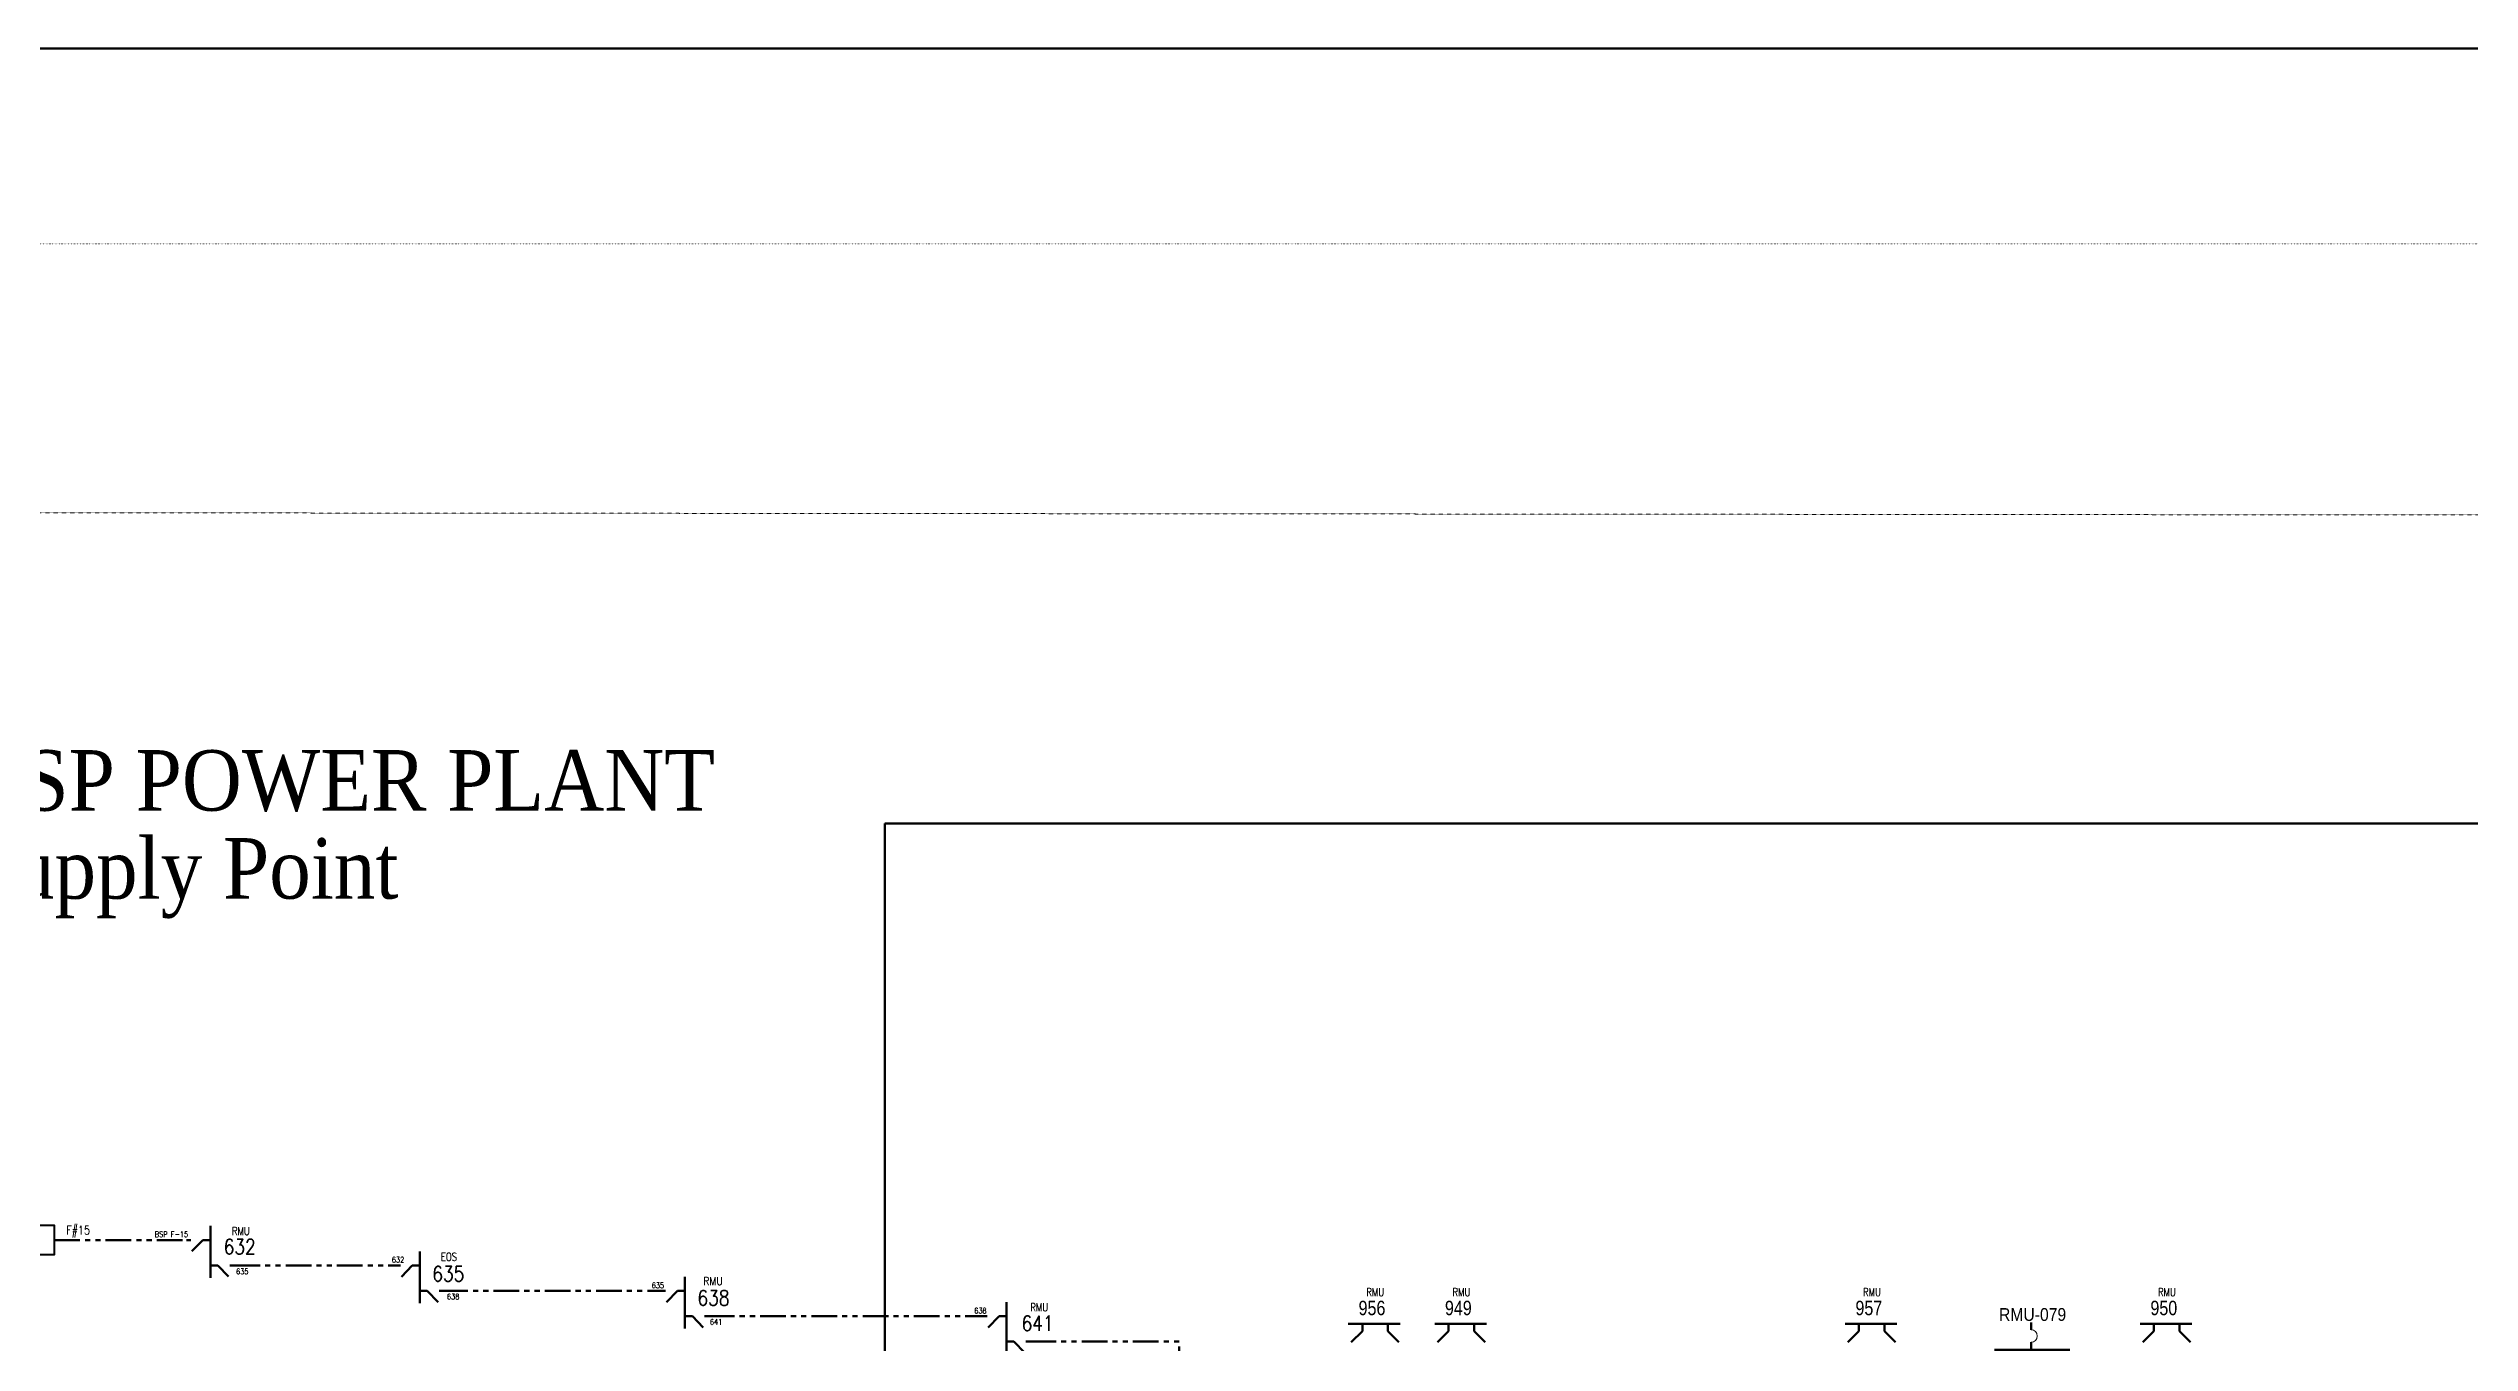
# Model space of a CAD drawing. Header units: metres. Extents: x 65984 to 144644, y -19036 to 23726.
# Drawn here: x 129252 to 130763, y 22027 to 22835 of the extents above; entities that cross this region are included whole.
import ezdxf
from ezdxf.enums import TextEntityAlignment as Align

# ---------------------------------------------------------------- set-up
doc = ezdxf.new("R2010")
doc.units = ezdxf.units.M
doc.header["$MEASUREMENT"] = 0
for name, pattern in [('( Phantom )', [2.5, 1.25, -0.25, 0.25, -0.25, 0.25, -0.25]), ('DGN Style 1', [0.6, 0, -0.6]), ('DGN Style 3', [0.013877, 0, -0.013877])]:
    doc.linetypes.add(name, pattern=pattern)
doc.layers.get('0').update_dxf_attribs({"color": 95, "lineweight": 40})
for name, color, linetype, lineweight in [('d_eos', 111, 'Continuous', 40), ('d_eos no', 121, 'Continuous', 40), ('d_grid line', 7, 'DGN Style 1', 0), ('d_ug cable', 95, 'Continuous', 40), ('GRID STATION  04', 7, 'Continuous', 40), ('Level 37', 7, 'Continuous', 0), ('O H MAIN FEEDER', 4, 'Continuous', 100)]:
    doc.layers.add(name, color=color, linetype=linetype, lineweight=lineweight)
doc.styles.get("Standard").update_dxf_attribs({"font": 'txt.shx'})
doc.styles.add('Style-Arial', font='arial.ttf')
doc.styles.add('Style-msdefault', font='msdefault.shx')
doc.styles.add('Style-simplex', font='simplex.shx')
doc.styles.add('Style-STANDARD', font='STANDARD.shx')

# ---------------------------------------------------------------- blocks, each defined once
blk = doc.blocks.new('*U819')
at = {"layer": 'd_eos', "color": 7, "linetype": 'Continuous', "lineweight": 211, "ltscale": 0.638341}
for p, q in [((0, -16.2), (0, 16.2)), ((-12.1, 7.4), (-14.9, 7.4)), ((-4.7, 7.4), (-11.5, 0.4)), ((0, 7.4), (-4.7, 7.4)), ((0, -8.4), (4.6, -8.4)), ((4.6, -8.4), (11.4, -15.4)), ((12.1, -8.4), (14.9, -8.4))]:
    blk.add_line(p, q, dxfattribs=at)
blk = doc.blocks.new('*U3877')
at = {"layer": 'd_eos', "color": 7, "linetype": 'Continuous', "lineweight": 211, "ltscale": 0.638341}
for p, q in [((-0.7, 16), (-0.7, 11.3)), ((-0.7, 3.6), (-0.7, -1.1)), ((-23.6, -1.1), (23.6, -1.1)), ((-18, -1.1), (-18, -5.7)), ((-18, -5.7), (-11, -12.5)), ((-18, -13.2), (-18, -16)), ((-0.7, -1.1), (-0.7, -5.7)), ((-0.7, -5.7), (6.3, -12.5)), ((-0.7, -13.2), (-0.7, -16)), ((14.9, -1.1), (14.9, -5.7)), ((14.9, -5.7), (21.9, -12.5)), ((14.9, -13.2), (14.9, -16))]:
    blk.add_line(p, q, dxfattribs=at)
at = {"layer": 'd_ug cable', "color": 2, "linetype": 'Continuous', "lineweight": 0}
blk.add_arc((-0.7, 7.5), 3.88, 270, 90, dxfattribs=at)

msp = doc.modelspace()

# ---------------------------------------------------------------- linework, layer by layer
at = {"color": 251, "linetype": '( Phantom )', "lineweight": 70, "ltscale": 12.802868}
for p, q in [((129256, 22091.3), (129338.5, 22091.3)), ((129368.4, 22075.4), (129469.6, 22075.4)), ((129498.1, 22059.6), (129635.2, 22059.6)), ((129664.5, 22043.7), (129836.6, 22043.7))]:
    msp.add_line(p, q, dxfattribs=at)
at = {"color": 251, "linetype": '( Phantom )', "lineweight": 70, "ltscale": 12.802868, "flags": 128}
msp.add_lwpolyline([(129865.2, 22027.9), (129958.1, 22027.9), (129958.1, 21159.7), (130224.3, 21159.7), (130224.3, 20994.6)], dxfattribs=at)
at = {"layer": 'd_eos', "color": 7, "linetype": 'Continuous', "lineweight": 211, "ltscale": 0.638341}
for p, q in [((130096, 22039.1), (130063.6, 22039.1)), ((130072.4, 22034.4), (130065.4, 22027.6)), ((130072.4, 22039.1), (130072.4, 22034.4)), ((130088.2, 22039.1), (130088.2, 22034.4)), ((130088.2, 22034.4), (130095.2, 22027.6)), ((130149.8, 22039.1), (130117.5, 22039.1)), ((130126.2, 22034.4), (130119.2, 22027.6)), ((130126.2, 22039.1), (130126.2, 22034.4)), ((130142.1, 22039.1), (130142.1, 22034.4)), ((130142.1, 22034.4), (130149.1, 22027.6)), ((130405.9, 22039.1), (130373.6, 22039.1)), ((130382.3, 22034.4), (130375.3, 22027.6)), ((130382.3, 22039.1), (130382.3, 22034.4)), ((130398.2, 22039.1), (130398.2, 22034.4)), ((130398.2, 22034.4), (130405.2, 22027.6)), ((130590, 22039.1), (130557.7, 22039.1)), ((130566.4, 22034.4), (130559.4, 22027.6)), ((130566.4, 22039.1), (130566.4, 22034.4)), ((130582.3, 22039.1), (130582.3, 22034.4)), ((130582.3, 22034.4), (130589.3, 22027.6))]:
    msp.add_line(p, q, dxfattribs=at)
at = {"layer": 'd_grid line', "color": 7, "linetype": 'DGN Style 1', "lineweight": 0, "flags": 128}
msp.add_lwpolyline([(133459.3, 19332.1), (133459.3, 22713), (107396.8, 22713), (107396.8, 19332.1)], close=True, dxfattribs=at)
at = {"layer": 'd_ug cable', "color": 1, "linetype": 'DGN Style 3', "lineweight": 0}
msp.add_line((107935.2, 22564.4), (133669.6, 22541.1), dxfattribs=at)
at = {"layer": 'GRID STATION  04', "color": 251, "linetype": 'Continuous', "lineweight": 40, "ltscale": 0.588932, "flags": 128}
msp.add_lwpolyline([(129237.7, 22100.5), (129256, 22100.5), (129256, 22082.1), (129237.7, 22082.1)], close=True, dxfattribs=at)
at = {"layer": 'O H MAIN FEEDER', "color": 5, "lineweight": 211, "ltscale": 0.426762}
msp.add_line((129774.4, 22351.2), (129774.4, 21136.1), dxfattribs=at)
at = {"layer": 'O H MAIN FEEDER', "color": 140, "lineweight": 211, "ltscale": 0.498271, "flags": 128}
msp.add_lwpolyline([(106943.9, 22834.8), (144644.1, 22834.8), (144644.1, 19389.5), (106943.9, 19389.5)], close=True, dxfattribs=at)
at = {"layer": 'O H MAIN FEEDER', "color": 5, "lineweight": 211, "ltscale": 30, "flags": 128}
msp.add_lwpolyline([(111246, 19990), (113139.2, 19990), (113139.2, 19808), (133226.2, 19808), (133226.2, 22351.2), (129774.4, 22351.2)], dxfattribs=at)

# ---------------------------------------------------------------- block references
at = {"layer": 'd_eos', "color": 7, "linetype": 'Continuous', "lineweight": 211, "ltscale": 0.638341}
for name, p in [('*U819', (129353.4, 22083.9)), ('*U819', (129484.1, 22068)), ('*U819', (129649.6, 22052.2)), ('*U819', (129850.3, 22036.3)), ('*U3877', (130490.4, 22023.9))]:
    msp.add_blockref(name, p, dxfattribs=at)

# ---------------------------------------------------------------- texts
at = {"layer": 'd_eos no', "color": 7, "linetype": 'Continuous', "lineweight": 140, "style": 'Style-msdefault', "width": 0.833333}
for s, p in [('956', (130070, 22044.4)), ('949', (130123.9, 22044.4)), ('957', (130380.1, 22044.4)), ('950', (130564.2, 22044.4))]:
    msp.add_text(s, height=9, dxfattribs=at).set_placement(p)
at = {"layer": 'd_eos no', "color": 7, "linetype": 'Continuous', "lineweight": 140, "ltscale": 0.864368, "style": 'Style-Arial', "width": 0.88}
msp.add_text('RMU-079', height=7.97, dxfattribs=at).set_placement((130469.7, 22048.8), align=Align.TOP_LEFT)
at = {"layer": 'GRID STATION  04', "color": 251, "linetype": 'Continuous', "lineweight": 40, "style": 'Style-STANDARD', "width": 0.866667}
msp.add_text('F#15', height=5.51, dxfattribs=at).set_placement((129270.9, 22097.5), align=Align.MIDDLE_CENTER)
at = {"layer": 'Level 37', "color": 7, "linetype": 'Continuous', "lineweight": 53}
for s, height, style, width, p in [('BSP F-15', 3.49, 'Style-STANDARD', 0.909091, (129329.1, 22094.9)), ('RMU', 4.99, 'Style-STANDARD', 0.854701, (129372.4, 22096.9)), ('632', 3.49, 'Style-STANDARD', 0.909091, (129470.5, 22079)), ('EOS', 4.99, 'Style-STANDARD', 0.854701, (129502.3, 22080.8)), ('635', 3.49, 'Style-STANDARD', 0.909091, (129373.3, 22071.7)), ('635', 3.49, 'Style-STANDARD', 0.909091, (129632.7, 22063)), ('RMU', 4.99, 'Style-simplex', 0.854701, (129667.1, 22065.7)), ('638', 3.49, 'Style-STANDARD', 0.909091, (129504.9, 22056)), ('638', 3.49, 'Style-STANDARD', 0.909091, (129834, 22047.2)), ('RMU', 4.99, 'Style-STANDARD', 0.854701, (129870.7, 22049.3)), ('RMU', 4.99, 'Style-STANDARD', 0.854701, (130080.4, 22058.8)), ('RMU', 4.99, 'Style-STANDARD', 0.854701, (130134.2, 22058.8)), ('RMU', 4.99, 'Style-STANDARD', 0.854701, (130390.4, 22058.8)), ('RMU', 4.99, 'Style-STANDARD', 0.854701, (130574.5, 22058.8)), ('641', 3.49, 'Style-STANDARD', 0.909091, (129669, 22040.2))]:
    msp.add_text(s, height=height, dxfattribs=dict(at, style=style, width=width)).set_placement(p, align=Align.MIDDLE_CENTER)
at = {"layer": 'Level 37', "color": 7, "linetype": 'Continuous', "lineweight": 120, "style": 'Style-STANDARD', "width": 0.909091}
for s, p in [('632', (129371.7, 22087.1)), ('635', (129501.9, 22070.2)), ('638', (129667.4, 22055.2)), ('641', (129869.7, 22039.3))]:
    msp.add_text(s, height=9.39, dxfattribs=at).set_placement(p, align=Align.MIDDLE_CENTER)
at = {"layer": 'Level 37', "color": 7, "linetype": 'Continuous', "lineweight": 140, "char_height": 37.761, "attachment_point": 1, "line_spacing_factor": 2.524538}
for s, insert in [('\\fTimes New Roman|b0|i0|c178178|p23;\\H1x;\\W0.909091;QAISUMA BSP POWER PLANT', (128946.6, 22397)), ('\\fTimes New Roman|b0|i0|c178178|p23;\\H1x;\\W0.909091;Bulk Supply Point', (129087.6, 22342.1))]:
    msp.add_mtext(s, dxfattribs=dict(at, insert=insert))

doc.saveas('drawing.dxf')
